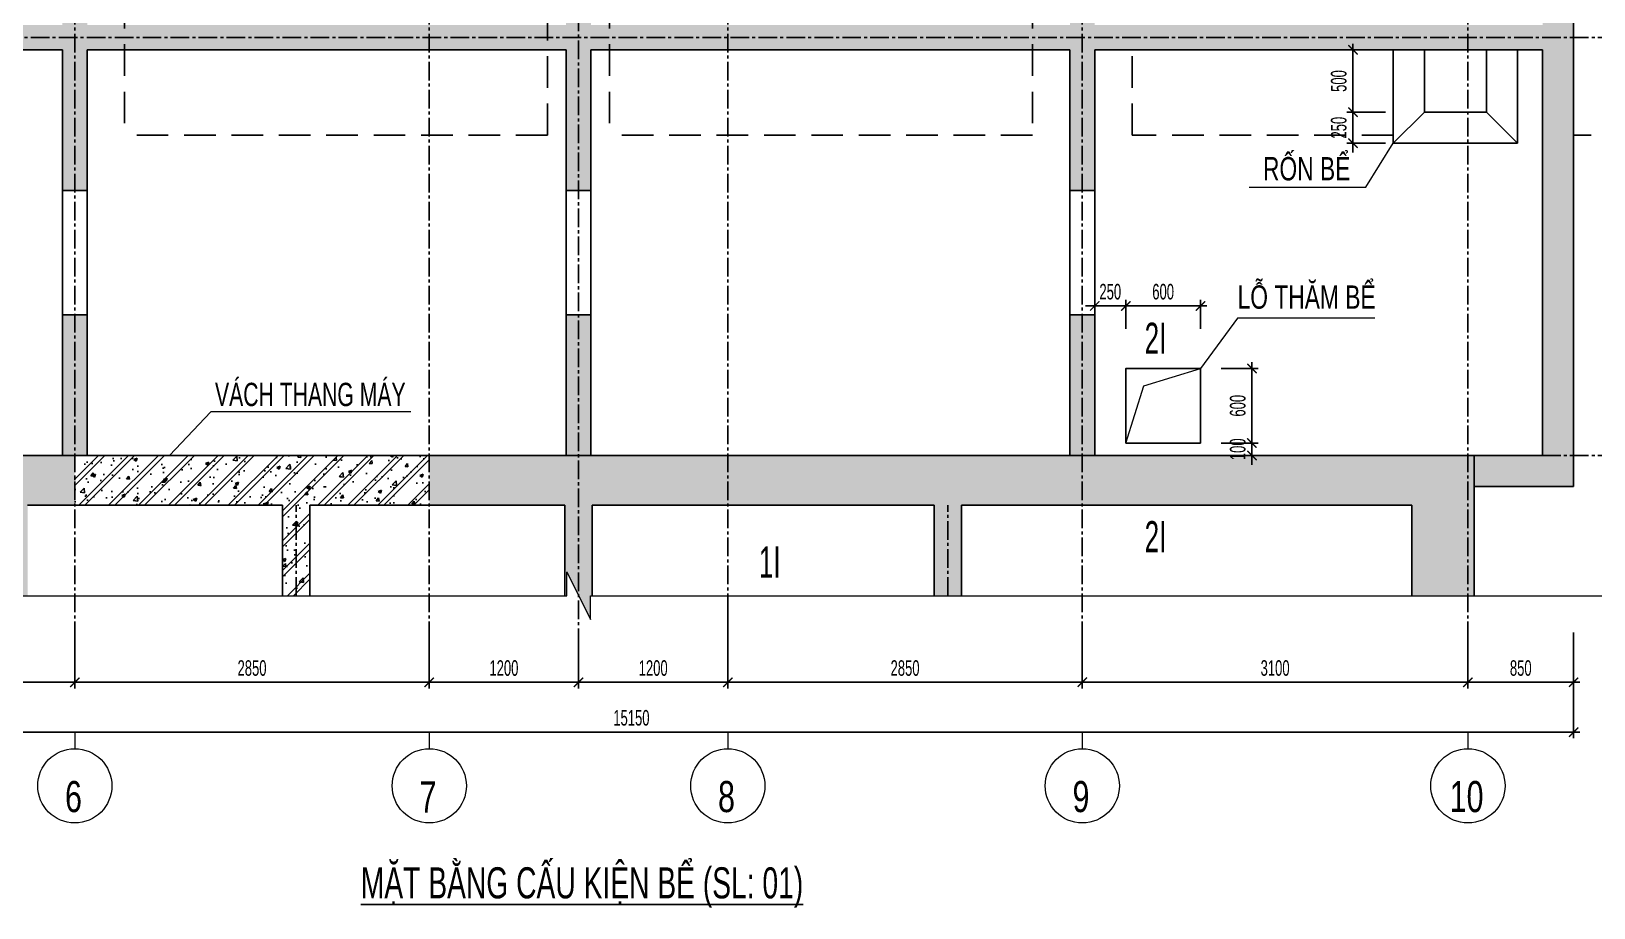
# Model space of a CAD drawing. Header units: millimetres. Extents: x 49116 to 95141, y 45601 to 60451.
# Drawn here: x 52603 to 58884, y 53355 to 56877 of the extents above; entities that cross this region are included whole.
import ezdxf
from ezdxf.enums import TextEntityAlignment as Align

# ---------------------------------------------------------------- set-up
doc = ezdxf.new("R2010")
doc.units = ezdxf.units.MM
doc.header["$MEASUREMENT"] = 0
doc.linetypes.add('CENTER2', pattern=[1.125, 0.75, -0.125, 0.125, -0.125])
doc.linetypes.add('HIDDEN', pattern=[9.525, 6.35, -3.175])
doc.layers.get('DEFPOINTS').update_dxf_attribs({"color": 252})
for name, color, linetype in [('10Midtext', 3, 'Continuous'), ('CDC.01.AXIS', 160, 'CENTER2'), ('CDC.02.DIM', 1, 'Continuous'), ('CDC.03.BORDER', 3, 'Continuous'), ('CDC.04.HIDDEN', 8, 'HIDDEN'), ('CDC.06.TEXT', 2, 'Continuous'), ('CDC.09.COLUMN', 4, 'Continuous'), ('CDC.10.HATCH', 251, 'Continuous'), ('CDC.16.BIGTEXT', 6, 'Continuous')]:
    doc.layers.add(name, color=color, linetype=linetype)
doc.layers.add('KCS_CHI', color=1, linetype='Continuous', lineweight=15)
doc.styles.add('arial', font='arial.ttf', dxfattribs={"width": 0.6})
doc.dimstyles.new('dim50', dxfattribs={"dimscale": 25, "dimtxt": 2.5, "dimasz": 1.5, "dimexe": 1, "dimexo": 0, "dimgap": 1, "dimtad": 1, "dimdec": 0, "dimlfac": 2, "dimzin": 0, "dimdsep": 46, "dimtxsty": 'arial', "dimblk1": 'ARCHTICK', "dimblk2": 'ARCHTICK', "dimsah": 1, "dimcen": 0.09, "dimdle": 1, "dimclrd": 256, "dimclre": 1, "dimclrt": 2, "dimadec": 0, "dimazin": 0, "dimtfac": 1, "dimtdec": 0, "dimtix": 1, "dimtmove": 2, "dimatfit": 0, "dimldrblk": 'DOT', "dimfxl": 50, "dimtolj": 1, "dimtzin": 0, "dimarcsym": 0})
pattern_1 = [(50, (39105.59, 84414.29), (143.45204, -12.55043), [15, -165]), (355, (39105.59, 84414.3), (-27.75027, 150.4384), [12, -132]), (100.4514, (39117.54, 84413.25), (115.7019, 137.8879), [12.74804, -140.2284]), (46.1842, (39105.59, 84454.3), (213.4482, -33.1038), [22.5, -247.5]), (96.6356, (39123.38, 84451.53), (186.9325, 194.8236), [19.122, -210.3426]), (351.1842, (39105.6, 84454.3), (186.9324, 194.8237), [18, -198]), (21, (39125.59, 84444.29), (119.3814, -80.52378), [15, -165]), (326, (39125.59, 84444.3), (48.66307, 145.03), [12, -132]), (71.4514, (39135.54, 84437.58), (168.0445, 64.5061), [12.74804, -140.2284]), (37.5, (39105.59, 84414.293), (2.43197, 66.57877), [0, -130.4, 0, -134, 0, -132.5]), (7.5, (39105.59, 84414.29), (52.61391, 78.88234), [0, -76.4, 0, -127.4, 0, -50.5]), (327.5, (39060.99, 84414.293), (106.76449, -4.510974), [0, -50, 0, -156, 0, -207]), (317.5, (39040.99, 84414.29), (116.63723, 20.021), [0, -65, 0, -103.6, 0, -147]), (45, (39105.59, 84414.29), (-60.10408, 60.10408), []), (45, (39105.59, 84438.79), (-60.10408, 60.10408), [])]

# ---------------------------------------------------------------- blocks, each defined once
blk = doc.blocks.new('_ArchTick')
at = {"color": 0, "linetype": 'ByBlock', "const_width": 0.15}
blk.add_lwpolyline([(-0.5, -0.5), (0.5, 0.5)], dxfattribs=at)
blk = doc.blocks.new('*D41')
at = {"layer": 'CDC.02.DIM', "lineweight": -2, "transparency": 16777216}
blk.add_line((57509.7, 55197.3), (57509.7, 55547.3), dxfattribs=at)
at = {"layer": 'CDC.02.DIM', "color": 1, "lineweight": -2, "transparency": 16777216}
for p, q in [((57385.8, 55522.3), (57534.7, 55522.3)), ((57385.8, 55222.3), (57534.7, 55222.3))]:
    blk.add_line(p, q, dxfattribs=at)
at = {"layer": 'DEFPOINTS', "color": 0, "transparency": 16777216}
for p in [(57385.8, 55522.3), (57509.7, 55522.3), (57385.8, 55222.3)]:
    blk.add_point(p, dxfattribs=at)
at = {"layer": 'CDC.02.DIM', "lineweight": -2, "transparency": 16777216, "xscale": 37.5, "yscale": 37.5, "zscale": 37.5}
for p, rotation in [((57509.7, 55522.3), 90), ((57509.7, 55222.3), 270)]:
    blk.add_blockref('_ArchTick', p, dxfattribs=dict(at, rotation=rotation))
at = {"layer": 'CDC.02.DIM', "color": 2, "transparency": 16777216, "insert": (57452.8, 55372.3), "char_height": 62.5, "attachment_point": 5, "rotation": 90, "style": 'arial'}
blk.add_mtext('\\A1;600', dxfattribs=at)
blk = doc.blocks.new('_DOT')
at = {"color": 0, "linetype": 'ByBlock'}
blk.add_line((-0.5, 0), (-1, 0), dxfattribs=at)
at = {"color": 0, "linetype": 'ByBlock', "const_width": 0.5}
blk.add_lwpolyline([(-0.25, 0, 1), (0.25, 0, 1)], format="xyb", close=True, dxfattribs=at)
blk = doc.blocks.new('*D42')
at = {"layer": 'CDC.02.DIM', "color": 1, "lineweight": -2, "transparency": 16777216}
for p, q in [((57002.8, 55681.6), (57002.8, 55798.4)), ((57302.8, 55681.6), (57302.8, 55798.4))]:
    blk.add_line(p, q, dxfattribs=at)
at = {"layer": 'CDC.02.DIM', "lineweight": -2, "transparency": 16777216}
blk.add_line((56977.8, 55773.4), (57327.8, 55773.4), dxfattribs=at)
at = {"layer": 'DEFPOINTS', "color": 0, "transparency": 16777216}
for p in [(57302.8, 55773.4), (57002.8, 55681.6), (57302.8, 55681.6)]:
    blk.add_point(p, dxfattribs=at)
at = {"layer": 'CDC.02.DIM', "lineweight": -2, "transparency": 16777216, "xscale": 37.5, "yscale": 37.5, "zscale": 37.5, "rotation": 180}
blk.add_blockref('_ArchTick', (57002.8, 55773.4), dxfattribs=at)
at = {"layer": 'CDC.02.DIM', "lineweight": -2, "transparency": 16777216, "xscale": 37.5, "yscale": 37.5, "zscale": 37.5}
blk.add_blockref('_ArchTick', (57302.8, 55773.4), dxfattribs=at)
at = {"layer": 'CDC.02.DIM', "color": 2, "transparency": 16777216, "insert": (57152.8, 55830.3), "char_height": 62.5, "attachment_point": 5, "style": 'arial'}
blk.add_mtext('\\A1;600', dxfattribs=at)
blk = doc.blocks.new('*D86')
at = {"layer": 'CDC.02.DIM', "color": 1, "lineweight": -2, "transparency": 16777216}
for p, q in [((51227.8, 54460.9), (51227.8, 54235.8)), ((52777.8, 54460.9), (52777.8, 54235.8))]:
    blk.add_line(p, q, dxfattribs=at)
at = {"layer": 'CDC.02.DIM', "lineweight": -2, "transparency": 16777216}
blk.add_line((51202.8, 54260.8), (52802.8, 54260.8), dxfattribs=at)
at = {"layer": 'DEFPOINTS', "color": 0, "transparency": 16777216}
for p in [(51227.8, 54460.9), (52777.8, 54460.9), (52777.8, 54260.8)]:
    blk.add_point(p, dxfattribs=at)
at = {"layer": 'CDC.02.DIM', "lineweight": -2, "transparency": 16777216, "xscale": 37.5, "yscale": 37.5, "zscale": 37.5, "rotation": 180}
blk.add_blockref('_ArchTick', (51227.8, 54260.8), dxfattribs=at)
at = {"layer": 'CDC.02.DIM', "lineweight": -2, "transparency": 16777216, "xscale": 37.5, "yscale": 37.5, "zscale": 37.5}
blk.add_blockref('_ArchTick', (52777.8, 54260.8), dxfattribs=at)
at = {"layer": 'CDC.02.DIM', "color": 2, "transparency": 16777216, "insert": (52002.8, 54317.8), "char_height": 62.5, "attachment_point": 5, "style": 'arial'}
blk.add_mtext('\\A1;3100', dxfattribs=at)
blk = doc.blocks.new('*D87')
at = {"layer": 'CDC.02.DIM', "color": 1, "lineweight": -2, "transparency": 16777216}
for p, q in [((52777.8, 54460.9), (52777.8, 54235.8)), ((54202.8, 54460.9), (54202.8, 54235.8))]:
    blk.add_line(p, q, dxfattribs=at)
at = {"layer": 'CDC.02.DIM', "lineweight": -2, "transparency": 16777216}
blk.add_line((52752.8, 54260.8), (54227.8, 54260.8), dxfattribs=at)
at = {"layer": 'DEFPOINTS', "color": 0, "transparency": 16777216}
for p in [(52777.8, 54460.9), (54202.8, 54460.9), (54202.8, 54260.8)]:
    blk.add_point(p, dxfattribs=at)
at = {"layer": 'CDC.02.DIM', "lineweight": -2, "transparency": 16777216, "xscale": 37.5, "yscale": 37.5, "zscale": 37.5, "rotation": 180}
blk.add_blockref('_ArchTick', (52777.8, 54260.8), dxfattribs=at)
at = {"layer": 'CDC.02.DIM', "lineweight": -2, "transparency": 16777216, "xscale": 37.5, "yscale": 37.5, "zscale": 37.5}
blk.add_blockref('_ArchTick', (54202.8, 54260.8), dxfattribs=at)
at = {"layer": 'CDC.02.DIM', "color": 2, "transparency": 16777216, "insert": (53490.3, 54317.7), "char_height": 62.5, "attachment_point": 5, "style": 'arial'}
blk.add_mtext('\\A1;2850', dxfattribs=at)
blk = doc.blocks.new('*D88')
at = {"layer": 'CDC.02.DIM', "color": 1, "lineweight": -2, "transparency": 16777216}
for p, q in [((54202.8, 54460.9), (54202.8, 54235.8)), ((54802.8, 54460.9), (54802.8, 54235.8))]:
    blk.add_line(p, q, dxfattribs=at)
at = {"layer": 'CDC.02.DIM', "lineweight": -2, "transparency": 16777216}
blk.add_line((54177.8, 54260.8), (54827.8, 54260.8), dxfattribs=at)
at = {"layer": 'DEFPOINTS', "color": 0, "transparency": 16777216}
for p in [(54202.8, 54460.9), (54802.8, 54460.9), (54802.8, 54260.8)]:
    blk.add_point(p, dxfattribs=at)
at = {"layer": 'CDC.02.DIM', "lineweight": -2, "transparency": 16777216, "xscale": 37.5, "yscale": 37.5, "zscale": 37.5, "rotation": 180}
blk.add_blockref('_ArchTick', (54202.8, 54260.8), dxfattribs=at)
at = {"layer": 'CDC.02.DIM', "lineweight": -2, "transparency": 16777216, "xscale": 37.5, "yscale": 37.5, "zscale": 37.5}
blk.add_blockref('_ArchTick', (54802.8, 54260.8), dxfattribs=at)
at = {"layer": 'CDC.02.DIM', "color": 2, "transparency": 16777216, "insert": (54502.8, 54317.7), "char_height": 62.5, "attachment_point": 5, "style": 'arial'}
blk.add_mtext('\\A1;1200', dxfattribs=at)
blk = doc.blocks.new('*D89')
at = {"layer": 'CDC.02.DIM', "color": 1, "lineweight": -2, "transparency": 16777216}
for p, q in [((55402.8, 54608.8), (55402.8, 54235.8)), ((56827.8, 54460.9), (56827.8, 54235.8))]:
    blk.add_line(p, q, dxfattribs=at)
at = {"layer": 'CDC.02.DIM', "lineweight": -2, "transparency": 16777216}
blk.add_line((55377.8, 54260.8), (56852.8, 54260.8), dxfattribs=at)
at = {"layer": 'DEFPOINTS', "color": 0, "transparency": 16777216}
for p in [(55402.8, 54608.8), (56827.8, 54460.9), (56827.8, 54260.8)]:
    blk.add_point(p, dxfattribs=at)
at = {"layer": 'CDC.02.DIM', "lineweight": -2, "transparency": 16777216, "xscale": 37.5, "yscale": 37.5, "zscale": 37.5, "rotation": 180}
blk.add_blockref('_ArchTick', (55402.8, 54260.8), dxfattribs=at)
at = {"layer": 'CDC.02.DIM', "lineweight": -2, "transparency": 16777216, "xscale": 37.5, "yscale": 37.5, "zscale": 37.5}
blk.add_blockref('_ArchTick', (56827.8, 54260.8), dxfattribs=at)
at = {"layer": 'CDC.02.DIM', "color": 2, "transparency": 16777216, "insert": (56115.3, 54317.7), "char_height": 62.5, "attachment_point": 5, "style": 'arial'}
blk.add_mtext('\\A1;2850', dxfattribs=at)
blk = doc.blocks.new('*D90')
at = {"layer": 'CDC.02.DIM', "color": 1, "lineweight": -2, "transparency": 16777216}
for p, q in [((56827.8, 54460.9), (56827.8, 54235.8)), ((58377.8, 54460.9), (58377.8, 54235.8))]:
    blk.add_line(p, q, dxfattribs=at)
at = {"layer": 'CDC.02.DIM', "lineweight": -2, "transparency": 16777216}
blk.add_line((56802.8, 54260.8), (58402.8, 54260.8), dxfattribs=at)
at = {"layer": 'DEFPOINTS', "color": 0, "transparency": 16777216}
for p in [(56827.8, 54460.9), (58377.8, 54460.9), (58377.8, 54260.8)]:
    blk.add_point(p, dxfattribs=at)
at = {"layer": 'CDC.02.DIM', "lineweight": -2, "transparency": 16777216, "xscale": 37.5, "yscale": 37.5, "zscale": 37.5, "rotation": 180}
blk.add_blockref('_ArchTick', (56827.8, 54260.8), dxfattribs=at)
at = {"layer": 'CDC.02.DIM', "lineweight": -2, "transparency": 16777216, "xscale": 37.5, "yscale": 37.5, "zscale": 37.5}
blk.add_blockref('_ArchTick', (58377.8, 54260.8), dxfattribs=at)
at = {"layer": 'CDC.02.DIM', "color": 2, "transparency": 16777216, "insert": (57602.8, 54317.8), "char_height": 62.5, "attachment_point": 5, "style": 'arial'}
blk.add_mtext('\\A1;3100', dxfattribs=at)
blk = doc.blocks.new('*D91')
at = {"layer": 'CDC.02.DIM', "color": 1, "lineweight": -2, "transparency": 16777216}
for p, q in [((58377.8, 54460.9), (58377.8, 54235.8)), ((58802.8, 54460.9), (58802.8, 54235.8))]:
    blk.add_line(p, q, dxfattribs=at)
at = {"layer": 'CDC.02.DIM', "lineweight": -2, "transparency": 16777216}
blk.add_line((58352.8, 54260.8), (58827.8, 54260.8), dxfattribs=at)
at = {"layer": 'DEFPOINTS', "color": 0, "transparency": 16777216}
for p in [(58377.8, 54460.9), (58802.8, 54460.9), (58802.8, 54260.8)]:
    blk.add_point(p, dxfattribs=at)
at = {"layer": 'CDC.02.DIM', "lineweight": -2, "transparency": 16777216, "xscale": 37.5, "yscale": 37.5, "zscale": 37.5, "rotation": 180}
blk.add_blockref('_ArchTick', (58377.8, 54260.8), dxfattribs=at)
at = {"layer": 'CDC.02.DIM', "lineweight": -2, "transparency": 16777216, "xscale": 37.5, "yscale": 37.5, "zscale": 37.5}
blk.add_blockref('_ArchTick', (58802.8, 54260.8), dxfattribs=at)
at = {"layer": 'CDC.02.DIM', "color": 2, "transparency": 16777216, "insert": (58590.3, 54317.7), "char_height": 62.5, "attachment_point": 5, "style": 'arial'}
blk.add_mtext('\\A1;850', dxfattribs=at)
blk = doc.blocks.new('*D92')
at = {"layer": 'CDC.02.DIM', "color": 1, "lineweight": -2, "transparency": 16777216}
for p, q in [((51227.8, 54460.9), (51227.8, 54035.8)), ((58802.8, 54460.9), (58802.8, 54035.8))]:
    blk.add_line(p, q, dxfattribs=at)
at = {"layer": 'CDC.02.DIM', "lineweight": -2, "transparency": 16777216}
blk.add_line((51202.8, 54060.8), (58827.8, 54060.8), dxfattribs=at)
at = {"layer": 'DEFPOINTS', "color": 0, "transparency": 16777216}
for p in [(51227.8, 54460.9), (58802.8, 54460.9), (58802.8, 54060.8)]:
    blk.add_point(p, dxfattribs=at)
at = {"layer": 'CDC.02.DIM', "lineweight": -2, "transparency": 16777216, "xscale": 37.5, "yscale": 37.5, "zscale": 37.5, "rotation": 180}
blk.add_blockref('_ArchTick', (51227.8, 54060.8), dxfattribs=at)
at = {"layer": 'CDC.02.DIM', "lineweight": -2, "transparency": 16777216, "xscale": 37.5, "yscale": 37.5, "zscale": 37.5}
blk.add_blockref('_ArchTick', (58802.8, 54060.8), dxfattribs=at)
at = {"layer": 'CDC.02.DIM', "color": 2, "transparency": 16777216, "insert": (55015.3, 54117.7), "char_height": 62.5, "attachment_point": 5, "style": 'arial'}
blk.add_mtext('\\A1;15150', dxfattribs=at)
blk = doc.blocks.new('*D93')
at = {"layer": 'CDC.02.DIM', "color": 1, "lineweight": -2, "transparency": 16777216}
for p, q in [((54802.8, 54460.9), (54802.8, 54235.8)), ((55402.8, 54460.9), (55402.8, 54235.8))]:
    blk.add_line(p, q, dxfattribs=at)
at = {"layer": 'CDC.02.DIM', "lineweight": -2, "transparency": 16777216}
blk.add_line((54777.8, 54260.8), (55427.8, 54260.8), dxfattribs=at)
at = {"layer": 'DEFPOINTS', "color": 0, "transparency": 16777216}
for p in [(54802.8, 54460.9), (55402.8, 54460.9), (55402.8, 54260.8)]:
    blk.add_point(p, dxfattribs=at)
at = {"layer": 'CDC.02.DIM', "lineweight": -2, "transparency": 16777216, "xscale": 37.5, "yscale": 37.5, "zscale": 37.5, "rotation": 180}
blk.add_blockref('_ArchTick', (54802.8, 54260.8), dxfattribs=at)
at = {"layer": 'CDC.02.DIM', "lineweight": -2, "transparency": 16777216, "xscale": 37.5, "yscale": 37.5, "zscale": 37.5}
blk.add_blockref('_ArchTick', (55402.8, 54260.8), dxfattribs=at)
at = {"layer": 'CDC.02.DIM', "color": 2, "transparency": 16777216, "insert": (55102.8, 54317.7), "char_height": 62.5, "attachment_point": 5, "style": 'arial'}
blk.add_mtext('\\A1;1200', dxfattribs=at)
blk = doc.blocks.new('*D122')
at = {"layer": 'CDC.02.DIM', "color": 1, "lineweight": -2, "transparency": 16777216}
for p, q in [((58046.8, 56802.3), (57890.8, 56802.3)), ((58046.8, 56552.3), (57890.8, 56552.3))]:
    blk.add_line(p, q, dxfattribs=at)
at = {"layer": 'CDC.02.DIM', "lineweight": -2, "transparency": 16777216}
blk.add_line((57915.8, 56527.3), (57915.8, 56827.3), dxfattribs=at)
at = {"layer": 'DEFPOINTS', "color": 0, "transparency": 16777216}
for p in [(57915.8, 56802.3), (58046.8, 56802.3), (58046.8, 56552.3)]:
    blk.add_point(p, dxfattribs=at)
at = {"layer": 'CDC.02.DIM', "lineweight": -2, "transparency": 16777216, "xscale": 37.5, "yscale": 37.5, "zscale": 37.5}
for p, rotation in [((57915.8, 56802.3), 90), ((57915.8, 56552.3), 270)]:
    blk.add_blockref('_ArchTick', p, dxfattribs=dict(at, rotation=rotation))
at = {"layer": 'CDC.02.DIM', "color": 2, "transparency": 16777216, "insert": (57858.9, 56677.3), "char_height": 62.5, "attachment_point": 5, "rotation": 90, "style": 'arial'}
blk.add_mtext('\\A1;500', dxfattribs=at)
blk = doc.blocks.new('*D227')
at = {"layer": 'CDC.02.DIM', "color": 1, "lineweight": -2, "transparency": 16777216}
for p, q in [((57385.8, 55222.3), (57534.7, 55222.3)), ((57386, 55172.3), (57534.7, 55172.3))]:
    blk.add_line(p, q, dxfattribs=at)
at = {"layer": 'CDC.02.DIM', "lineweight": -2, "transparency": 16777216}
for p, q in [((57509.7, 55222.3), (57509.7, 55259.8)), ((57509.7, 55222.3), (57509.7, 55172.3)), ((57509.7, 55172.3), (57509.7, 55134.8))]:
    blk.add_line(p, q, dxfattribs=at)
at = {"layer": 'DEFPOINTS', "color": 0, "transparency": 16777216}
for p in [(57385.8, 55222.3), (57386, 55172.3), (57509.7, 55172.3)]:
    blk.add_point(p, dxfattribs=at)
at = {"layer": 'CDC.02.DIM', "lineweight": -2, "transparency": 16777216, "xscale": 37.5, "yscale": 37.5, "zscale": 37.5}
for p, rotation in [((57509.7, 55222.3), 270), ((57509.7, 55172.3), 90)]:
    blk.add_blockref('_ArchTick', p, dxfattribs=dict(at, rotation=rotation))
at = {"layer": 'CDC.02.DIM', "color": 2, "transparency": 16777216, "insert": (57452.8, 55197.3), "char_height": 62.5, "attachment_point": 5, "rotation": 90, "style": 'arial'}
blk.add_mtext('\\A1;100', dxfattribs=at)
blk = doc.blocks.new('*D228')
at = {"layer": 'CDC.02.DIM', "color": 1, "lineweight": -2, "transparency": 16777216}
for p, q in [((56877.8, 55670.6), (56877.8, 55798.4)), ((57002.8, 55681.6), (57002.8, 55798.4))]:
    blk.add_line(p, q, dxfattribs=at)
at = {"layer": 'CDC.02.DIM', "lineweight": -2, "transparency": 16777216}
for p, q in [((56877.8, 55773.4), (56840.3, 55773.4)), ((57002.8, 55773.4), (56877.8, 55773.4)), ((57002.8, 55773.4), (57040.3, 55773.4))]:
    blk.add_line(p, q, dxfattribs=at)
at = {"layer": 'DEFPOINTS', "color": 0, "transparency": 16777216}
for p in [(56877.8, 55773.4), (56877.8, 55670.6), (57002.8, 55681.6)]:
    blk.add_point(p, dxfattribs=at)
at = {"layer": 'CDC.02.DIM', "lineweight": -2, "transparency": 16777216, "xscale": 37.5, "yscale": 37.5, "zscale": 37.5}
blk.add_blockref('_ArchTick', (56877.8, 55773.4), dxfattribs=at)
at = {"layer": 'CDC.02.DIM', "lineweight": -2, "transparency": 16777216, "xscale": 37.5, "yscale": 37.5, "zscale": 37.5, "rotation": 180}
blk.add_blockref('_ArchTick', (57002.8, 55773.4), dxfattribs=at)
at = {"layer": 'CDC.02.DIM', "color": 2, "transparency": 16777216, "insert": (56940.3, 55830.3), "char_height": 62.5, "attachment_point": 5, "style": 'arial'}
blk.add_mtext('\\A1;250', dxfattribs=at)
blk = doc.blocks.new('*D247')
at = {"layer": 'CDC.02.DIM', "color": 1, "lineweight": -2, "transparency": 16777216}
for p, q in [((58046.8, 56552.3), (57890.8, 56552.3)), ((58046.8, 56427.3), (57890.8, 56427.3))]:
    blk.add_line(p, q, dxfattribs=at)
at = {"layer": 'CDC.02.DIM', "lineweight": -2, "transparency": 16777216}
for p, q in [((57915.8, 56552.3), (57915.8, 56589.8)), ((57915.8, 56552.3), (57915.8, 56427.3)), ((57915.8, 56427.3), (57915.8, 56389.8))]:
    blk.add_line(p, q, dxfattribs=at)
at = {"layer": 'DEFPOINTS', "color": 0, "transparency": 16777216}
for p in [(58046.8, 56552.3), (57915.8, 56427.3), (58046.8, 56427.3)]:
    blk.add_point(p, dxfattribs=at)
at = {"layer": 'CDC.02.DIM', "lineweight": -2, "transparency": 16777216, "xscale": 37.5, "yscale": 37.5, "zscale": 37.5}
for p, rotation in [((57915.8, 56552.3), 270), ((57915.8, 56427.3), 90)]:
    blk.add_blockref('_ArchTick', p, dxfattribs=dict(at, rotation=rotation))
at = {"layer": 'CDC.02.DIM', "color": 2, "transparency": 16777216, "insert": (57858.9, 56489.8), "char_height": 62.5, "attachment_point": 5, "rotation": 90, "style": 'arial'}
blk.add_mtext('\\A1;250', dxfattribs=at)

msp = doc.modelspace()

# ---------------------------------------------------------------- hatches: boundary and pattern name
at = {"layer": 'CDC.10.HATCH'}
h = msp.add_hatch(dxfattribs=at)
h.set_pattern_fill('CHAU-01', color=256, scale=20, style=0, pattern_type=2)
h.set_pattern_definition(pattern_1)
h.paths.add_polyline_path([(52777.85, 58652.3), (52602.85, 58652.3), (51227.85, 58652.3), (51227.85, 56852.3), (51327.85, 56852.3), (51327.85, 58527.3), (52602.85, 58527.3), (52602.85, 58152.3), (52727.85, 58152.3), (52727.85, 57777.3), (52777.85, 57777.3)])
h.paths.add_polyline_path([(51227.85, 58652.3), (51202.85, 58652.3), (51202.85, 56852.3), (51227.85, 56852.3)])
h.paths.add_polyline_path([(51327.85, 56852.3), (51227.85, 56852.3), (51227.85, 55172.3), (51327.85, 55172.3)])
h.paths.add_polyline_path([(51227.85, 56852.3), (51202.85, 56852.3), (51202.85, 55172.3), (51227.85, 55172.3)])
h.paths.add_polyline_path([(52952.85, 58527.3), (54202.85, 58527.3), (54202.85, 58652.3), (52777.85, 58652.3), (52777.85, 57777.3), (52827.85, 57777.3), (52827.85, 58152.3), (52952.85, 58152.3)])
h.paths.add_polyline_path([(52827.85, 57277.3), (52777.85, 57277.3), (52777.85, 56852.3), (52977.85, 56852.3), (52977.85, 56902.3), (52827.85, 56902.3)])
h.paths.add_polyline_path([(52777.85, 57277.3), (52727.85, 57277.3), (52727.85, 56902.3), (52577.85, 56902.3), (52577.85, 56852.3), (52777.85, 56852.3)], flags=17)
h.paths.add_polyline_path([(52577.85, 56852.3), (52327.85, 56852.3), (52327.85, 56802.3), (52577.85, 56802.3)])
h.paths.add_polyline_path([(52577.85, 56902.3), (52327.85, 56902.3), (52327.85, 56852.3), (52577.85, 56852.3)], flags=16)
h.paths.add_polyline_path([(52777.85, 56852.3), (52577.85, 56852.3), (52577.85, 56802.3), (52727.85, 56802.3), (52727.85, 56237.3), (52777.85, 56237.3)])
h.paths.add_polyline_path([(52977.85, 56852.3), (52777.85, 56852.3), (52777.85, 56237.3), (52827.85, 56237.3), (52827.85, 56802.3), (52977.85, 56802.3)])
h.paths.add_polyline_path([(54202.85, 56852.3), (52977.85, 56852.3), (52977.85, 56802.3), (54202.85, 56802.3)])
h.paths.add_polyline_path([(54202.85, 56902.3), (52977.85, 56902.3), (52977.85, 56852.3), (54202.85, 56852.3)])
h.paths.add_polyline_path([(52827.85, 55737.3), (52777.85, 55737.3), (52777.85, 55172.3), (52827.85, 55172.3)])
h.paths.add_polyline_path([(52777.85, 55737.3), (52727.85, 55737.3), (52727.85, 55172.3), (52777.85, 55172.3)])
h = msp.add_hatch(dxfattribs=at)
h.set_pattern_fill('CHAU-01', color=256, scale=20, style=0, pattern_type=2)
h.set_pattern_definition(pattern_1)
h.paths.add_polyline_path([(55402.85, 58652.3), (54202.85, 58652.3), (54202.85, 58527.3), (54752.85, 58527.3), (54752.85, 57777.3), (54852.85, 57777.3), (54852.85, 58527.3), (55402.85, 58527.3)])
h.paths.add_polyline_path([(56827.85, 58652.3), (56652.85, 58652.3), (55402.85, 58652.3), (55402.85, 58527.3), (56652.85, 58527.3), (56652.85, 58152.3), (56777.85, 58152.3), (56777.85, 57777.3), (56827.85, 57777.3)])
h.paths.add_polyline_path([(58377.85, 58652.3), (56827.85, 58652.3), (56827.85, 57777.3), (56877.85, 57777.3), (56877.85, 58152.3), (57002.85, 58152.3), (57002.85, 58527.3), (58377.85, 58527.3)])
h.paths.add_polyline_path([(58802.85, 58652.3), (58377.85, 58652.3), (58377.85, 58527.3), (58677.85, 58527.3), (58677.85, 56902.3), (58377.85, 56902.3), (58377.85, 56852.3), (58802.85, 56852.3)])
h.paths.add_polyline_path([(58802.85, 56852.3), (58377.85, 56852.3), (58377.85, 56802.3), (58677.85, 56802.3), (58677.85, 55172.3), (58802.85, 55172.3)])
h.paths.add_polyline_path([(56877.85, 55737.3), (56827.85, 55737.3), (56827.85, 55172.3), (56877.85, 55172.3)])
h.paths.add_polyline_path([(56827.85, 55737.3), (56777.85, 55737.3), (56777.85, 55172.3), (56827.85, 55172.3)])
h.paths.add_polyline_path([(56877.85, 56802.3), (58377.85, 56802.3), (58377.85, 56852.3), (56827.85, 56852.3), (56827.85, 56237.3), (56877.85, 56237.3)])
h.paths.add_polyline_path([(56827.85, 56852.3), (56627.85, 56852.3), (56627.85, 56802.3), (56777.85, 56802.3), (56777.85, 56237.3), (56827.85, 56237.3)])
h.paths.add_polyline_path([(56877.85, 57277.3), (56827.85, 57277.3), (56827.85, 56852.3), (58377.85, 56852.3), (58377.85, 56902.3), (56877.85, 56902.3)])
h.paths.add_polyline_path([(56827.85, 57277.3), (56777.85, 57277.3), (56777.85, 56902.3), (56627.85, 56902.3), (56627.85, 56852.3), (56827.85, 56852.3)])
h.paths.add_polyline_path([(56627.85, 56852.3), (55402.85, 56852.3), (55402.85, 56802.3), (56627.85, 56802.3)])
h.paths.add_polyline_path([(56627.85, 56902.3), (55402.85, 56902.3), (55402.85, 56852.3), (56627.85, 56852.3)])
h.paths.add_polyline_path([(55402.85, 56852.3), (54927.85, 56852.3), (54927.85, 56802.3), (55402.85, 56802.3)])
h.paths.add_polyline_path([(55402.85, 56902.3), (54927.85, 56902.3), (54927.85, 56852.3), (55402.85, 56852.3)])
h.paths.add_polyline_path([(54927.85, 56852.3), (54802.85, 56852.3), (54802.85, 56237.3), (54852.85, 56237.3), (54852.85, 56802.3), (54927.85, 56802.3)])
h.paths.add_polyline_path([(54927.85, 56902.3), (54852.85, 56902.3), (54852.85, 57277.3), (54802.85, 57277.3), (54802.85, 56852.3), (54927.85, 56852.3)])
h.paths.add_polyline_path([(54802.85, 57277.3), (54752.85, 57277.3), (54752.85, 56902.3), (54677.85, 56902.3), (54677.85, 56852.3), (54802.85, 56852.3)])
h.paths.add_polyline_path([(54802.85, 56852.3), (54677.85, 56852.3), (54677.85, 56802.3), (54752.85, 56802.3), (54752.85, 56237.3), (54802.85, 56237.3)])
h.paths.add_polyline_path([(54677.85, 56852.3), (54202.85, 56852.3), (54202.85, 56802.3), (54677.85, 56802.3)])
h.paths.add_polyline_path([(54677.85, 56902.3), (54202.85, 56902.3), (54202.85, 56852.3), (54677.85, 56852.3)])
h.paths.add_polyline_path([(54852.85, 55737.3), (54802.85, 55737.3), (54802.85, 55172.3), (54852.85, 55172.3)])
h.paths.add_polyline_path([(54802.85, 55737.3), (54752.85, 55737.3), (54752.85, 55172.3), (54802.85, 55172.3)])
h = msp.add_hatch(dxfattribs=at)
h.set_pattern_fill('CHAU-01', color=256, scale=20, style=0, pattern_type=2)
h.set_pattern_definition(pattern_1)
h.paths.add_polyline_path([(51452.85, 54972.3), (52477.85, 54972.3), (52477.85, 54608.82), (52587.85, 54608.82), (52587.85, 54972.3), (52777.85, 54972.3), (52777.85, 55172.3), (51227.85, 55172.3), (51227.85, 54608.82), (51452.85, 54608.82)])
h.paths.add_polyline_path([(56342.85, 54972.3), (56827.85, 54972.3), (56827.85, 55172.3), (55402.85, 55172.3), (55402.85, 54972.3), (56232.85, 54972.3), (56232.85, 54608.82), (56342.85, 54608.82)])
h.paths.add_polyline_path([(58377.85, 55172.3), (56890.35, 55172.3), (56827.85, 55172.3), (56827.85, 54972.3), (58152.85, 54972.3), (58152.85, 54608.82), (58377.85, 54608.82)])
h.paths.add_polyline_path([(51227.85, 55172.3), (51202.85, 55172.3), (51202.85, 54608.82), (51227.85, 54608.82)])
h.paths.add_polyline_path([(54850.55, 54608.82), (54857.85, 54608.82), (54857.85, 54972.3), (55402.85, 54972.3), (55402.85, 55172.3), (54202.85, 55172.3), (54202.85, 54972.3), (54747.85, 54972.3), (54747.85, 54718.82), (54850.55, 54513.42)])
h.paths.add_polyline_path([(58802.85, 55047.3), (58802.85, 55172.3), (58377.85, 55172.3), (58377.85, 54608.82), (58402.85, 54608.82), (58402.85, 55047.3)])
h = msp.add_hatch(dxfattribs=at)
h.set_pattern_fill('CHAU-01', color=256, scale=20, style=0, pattern_type=2)
h.set_pattern_definition(pattern_1)
h.paths.add_polyline_path([(54202.85, 55172.3), (52840.35, 55172.3), (52777.85, 55172.3), (52777.85, 54972.3), (53612.85, 54972.3), (53612.85, 54608.82), (53722.85, 54608.82), (53722.85, 54972.3), (54202.85, 54972.3)])

# ---------------------------------------------------------------- linework, layer by layer
at = {"layer": 'CDC.01.AXIS', "ltscale": 100}
for p, q in [((52777.85, 59567.18), (52777.85, 54460.88)), ((54202.85, 59567.18), (54202.85, 54460.88)), ((55402.85, 59567.18), (55402.85, 54460.88)), ((56827.85, 59567.18), (56827.85, 54460.88)), ((58377.85, 59567.18), (58377.85, 54460.88)), ((54802.85, 58527.3), (54802.85, 54460.88)), ((50688.22, 56852.3), (59448.48, 56852.3)), ((50688.22, 55172.3), (59498.48, 55172.3)), ((53667.85, 54608.82), (53667.85, 54972.3)), ((56287.85, 54608.82), (56287.85, 54972.3))]:
    msp.add_line(p, q, dxfattribs=at)
at = {"layer": 'CDC.03.BORDER'}
for p, q in [((58077.85, 56427.3), (58077.85, 56802.3)), ((58202.85, 56552.3), (58202.85, 56802.3)), ((58452.85, 56552.3), (58452.85, 56802.3)), ((58577.85, 56427.3), (58577.85, 56802.3)), ((58202.85, 56552.3), (58077.85, 56427.3)), ((58452.85, 56552.3), (58202.85, 56552.3)), ((58452.85, 56552.3), (58577.85, 56427.3)), ((58577.85, 56427.3), (58077.85, 56427.3))]:
    msp.add_line(p, q, dxfattribs=at)
msp.add_lwpolyline([(57002.85, 55222.3), (57302.85, 55222.3), (57302.85, 55522.3), (57002.85, 55522.3)], close=True, dxfattribs=at)
at = {"layer": 'CDC.04.HIDDEN', "ltscale": 20}
for p, q in [((52977.85, 57777.3), (52977.85, 56459.8)), ((54677.85, 56459.8), (54677.85, 57777.3)), ((54927.85, 57777.3), (54927.85, 56459.8)), ((56627.85, 57777.3), (56627.85, 56459.8)), ((57027.85, 56459.8), (57027.85, 56802.3)), ((54677.85, 56459.8), (52977.85, 56459.8)), ((56627.85, 56459.8), (54927.85, 56459.8)), ((58077.85, 56459.8), (57027.85, 56459.8)), ((59254.21, 56459.8), (58802.85, 56459.8))]:
    msp.add_line(p, q, dxfattribs=at)
at = {"layer": 'CDC.09.COLUMN'}
for p, q in [((58802.85, 55047.3), (58802.85, 58652.3)), ((51327.85, 56802.3), (52727.85, 56802.3)), ((52727.85, 56802.3), (52727.85, 55172.3)), ((52827.85, 56802.3), (52827.85, 55172.3)), ((52827.85, 56802.3), (54752.85, 56802.3)), ((54752.85, 56802.3), (54752.85, 55172.3)), ((54852.85, 56802.3), (54852.85, 55172.3)), ((54852.85, 56802.3), (56777.85, 56802.3)), ((56777.85, 56802.3), (56777.85, 55172.3)), ((56877.85, 56802.3), (58677.85, 56802.3)), ((56877.85, 56802.3), (56877.85, 55172.3)), ((58677.85, 55172.3), (58677.85, 56802.3)), ((52727.85, 56237.3), (52827.85, 56237.3)), ((54752.85, 56237.3), (54852.85, 56237.3)), ((56777.85, 56237.3), (56877.85, 56237.3)), ((52727.85, 55737.3), (52827.85, 55737.3)), ((54752.85, 55737.3), (54852.85, 55737.3)), ((56777.85, 55737.3), (56877.85, 55737.3)), ((51327.85, 55172.3), (52727.85, 55172.3)), ((52827.85, 55172.3), (52727.85, 55172.3)), ((52827.85, 55172.3), (54752.85, 55172.3)), ((54852.85, 55172.3), (54752.85, 55172.3)), ((54852.85, 55172.3), (56777.85, 55172.3)), ((56877.85, 55172.3), (56777.85, 55172.3)), ((56877.85, 55172.3), (58402.85, 55172.3)), ((58402.85, 55172.3), (58677.85, 55172.3)), ((58402.85, 55047.3), (58402.85, 55172.3)), ((58402.85, 55047.3), (58802.85, 55047.3)), ((58402.85, 55047.3), (58402.85, 54608.82)), ((53612.85, 54972.3), (52587.85, 54972.3)), ((53612.85, 54608.82), (53612.85, 54972.3)), ((54747.85, 54972.3), (53722.85, 54972.3)), ((53722.85, 54608.82), (53722.85, 54972.3)), ((54747.85, 54972.3), (54747.85, 54608.82)), ((56232.85, 54972.3), (54857.85, 54972.3)), ((54857.85, 54972.3), (54857.85, 54608.82)), ((56232.85, 54972.3), (56232.85, 54608.82)), ((58152.85, 54972.3), (56342.85, 54972.3)), ((56342.85, 54972.3), (56342.85, 54608.82)), ((58152.85, 54608.82), (58152.85, 54972.3))]:
    msp.add_line(p, q, dxfattribs=at)
at = {"layer": 'KCS_CHI', "color": 1, "linetype": 'ByBlock'}
for p, q in [((57075.47, 55452.09), (57302.85, 55522.3)), ((57002.85, 55222.3), (57075.47, 55452.09))]:
    msp.add_line(p, q, dxfattribs=at)
at = {"layer": 'KCS_CHI'}
for p, q in [((52777.85, 54060.83), (52777.85, 53993.82)), ((54202.85, 54060.83), (54202.85, 53993.82)), ((55402.85, 54060.83), (55402.85, 53993.82)), ((56827.85, 54060.83), (56827.85, 53993.82)), ((58377.85, 54060.83), (58377.85, 53993.82))]:
    msp.add_line(p, q, dxfattribs=at)
at = {"layer": 'KCS_CHI', "color": 1, "linetype": 'ByBlock'}
for points in [[(57499.17, 56250.95), (57968.1, 56250.95), (58077.85, 56427.3)], [(58003.72, 55724.13), (57452.01, 55724.13), (57302.85, 55522.3)], [(54128.78, 55347.71), (53324.79, 55347.71), (53158.38, 55172.68)]]:
    msp.add_lwpolyline(points, dxfattribs=at)
at = {"layer": 'KCS_CHI'}
msp.add_lwpolyline([(50702.95, 54608.82), (54755.15, 54608.82), (54755.15, 54704.22), (54850.55, 54513.42), (54850.55, 54608.82), (59454.21, 54608.82)], dxfattribs=at)
for centre in [(52777.85, 53844.68), (54202.85, 53844.68), (55402.85, 53844.68), (56827.85, 53844.68), (58377.85, 53844.68)]:
    msp.add_circle(centre, 149.14, dxfattribs=at)

# ---------------------------------------------------------------- texts
at = {"layer": '10Midtext', "style": 'arial', "width": 0.65}
msp.add_text('VÁCH THANG MÁY', height=93.75, dxfattribs=at).set_placement((53341.46, 55370.74))
at = {"layer": 'CDC.06.TEXT', "style": 'arial', "width": 0.7}
for s, p in [('RỐN BỂ', (57554.02, 56278.03)), ('LỖ THĂM BỂ', (57451.99, 55762.13))]:
    msp.add_text(s, height=93.75, dxfattribs=at).set_placement(p)
at = {"layer": 'CDC.16.BIGTEXT', "color": 6, "style": 'arial', "width": 0.65}
msp.add_text('%%UMẶT BẰNG CẤU KIỆN BỂ (SL: 01)', height=125, dxfattribs=at).set_placement((54816.86, 53454.93, 0), align=Align.MIDDLE)
at = {"layer": 'CDC.16.BIGTEXT', "color": 6, "char_height": 125, "width": 94.6623, "attachment_point": 2, "style": 'arial'}
for s, insert in [('2I', (57122.06, 55705.99)), ('2I', (57122.06, 54908.74)), ('1I', (55571.29, 54806.56))]:
    msp.add_mtext(s, dxfattribs=dict(at, insert=insert))
at = {"layer": 'CDC.16.BIGTEXT', "char_height": 125, "width": 116.16, "attachment_point": 8, "line_spacing_factor": 0.938532}
for s, insert in [('{\\fArial|b0|i0|c163|p34;\\W0.7;6}', (52772.57, 53737.32)), ('{\\fArial|b0|i0|c163|p34;\\W0.7;7}', (54197.57, 53737.32)), ('{\\fArial|b0|i0|c163|p34;\\W0.7;8}', (55397.57, 53737.32)), ('{\\fArial|b0|i0|c163|p34;\\W0.7;9}', (56822.57, 53737.32)), ('{\\fArial|b0|i0|c163|p34;\\W0.7;10}', (58372.57, 53737.32))]:
    msp.add_mtext(s, dxfattribs=dict(at, insert=insert))

# ---------------------------------------------------------------- dimensions: what is measured, and where the dimension line sits
at = {"layer": 'CDC.02.DIM'}
for base, p1, p2, picture, middle in [((57915.77, 56802.3), (58046.81, 56552.3), (58046.81, 56802.3), '*D122', (57858.86, 56677.3)), ((57915.77, 56427.3), (58046.81, 56552.3), (58046.81, 56427.3), '*D247', (57858.86, 56489.8)), ((57509.72, 55522.3), (57385.77, 55222.3), (57385.77, 55522.3), '*D41', (57452.81, 55372.3)), ((57509.72, 55172.3), (57385.77, 55222.3), (57385.96, 55172.3), '*D227', (57452.81, 55197.3))]:
    dim = msp.add_linear_dim(base=base, p1=p1, p2=p2, angle=90, dimstyle='dim50', dxfattribs=at)
    dim.commit()
    dim.dimension.update_dxf_attribs({"geometry": picture, "text_midpoint": middle})
for base, p1, p2, picture, middle in [((56877.85, 55773.36), (57002.85, 55681.57), (56877.85, 55670.61), '*D228', (56940.35, 55830.28)), ((57302.85, 55773.36), (57002.85, 55681.57), (57302.85, 55681.57), '*D42', (57152.85, 55830.28)), ((56827.85, 54260.83), (55402.85, 54608.82), (56827.85, 54460.88), '*D89', (56115.35, 54317.74)), ((52777.85, 54260.83), (51227.85, 54460.88), (52777.85, 54460.88), '*D86', (52002.85, 54317.76)), ((58802.85, 54060.83), (51227.85, 54460.88), (58802.85, 54460.88), '*D92', (55015.35, 54117.74)), ((54202.85, 54260.83), (52777.85, 54460.88), (54202.85, 54460.88), '*D87', (53490.35, 54317.74)), ((54802.85, 54260.83), (54202.85, 54460.88), (54802.85, 54460.88), '*D88', (54502.85, 54317.74)), ((55402.85, 54260.83), (54802.85, 54460.88), (55402.85, 54460.88), '*D93', (55102.85, 54317.74)), ((58377.85, 54260.83), (56827.85, 54460.88), (58377.85, 54460.88), '*D90', (57602.85, 54317.76)), ((58802.85, 54260.83), (58377.85, 54460.88), (58802.85, 54460.88), '*D91', (58590.35, 54317.74))]:
    dim = msp.add_linear_dim(base=base, p1=p1, p2=p2, dimstyle='dim50', dxfattribs=at)
    dim.commit()
    dim.dimension.update_dxf_attribs({"geometry": picture, "text_midpoint": middle})

doc.saveas('drawing.dxf')
